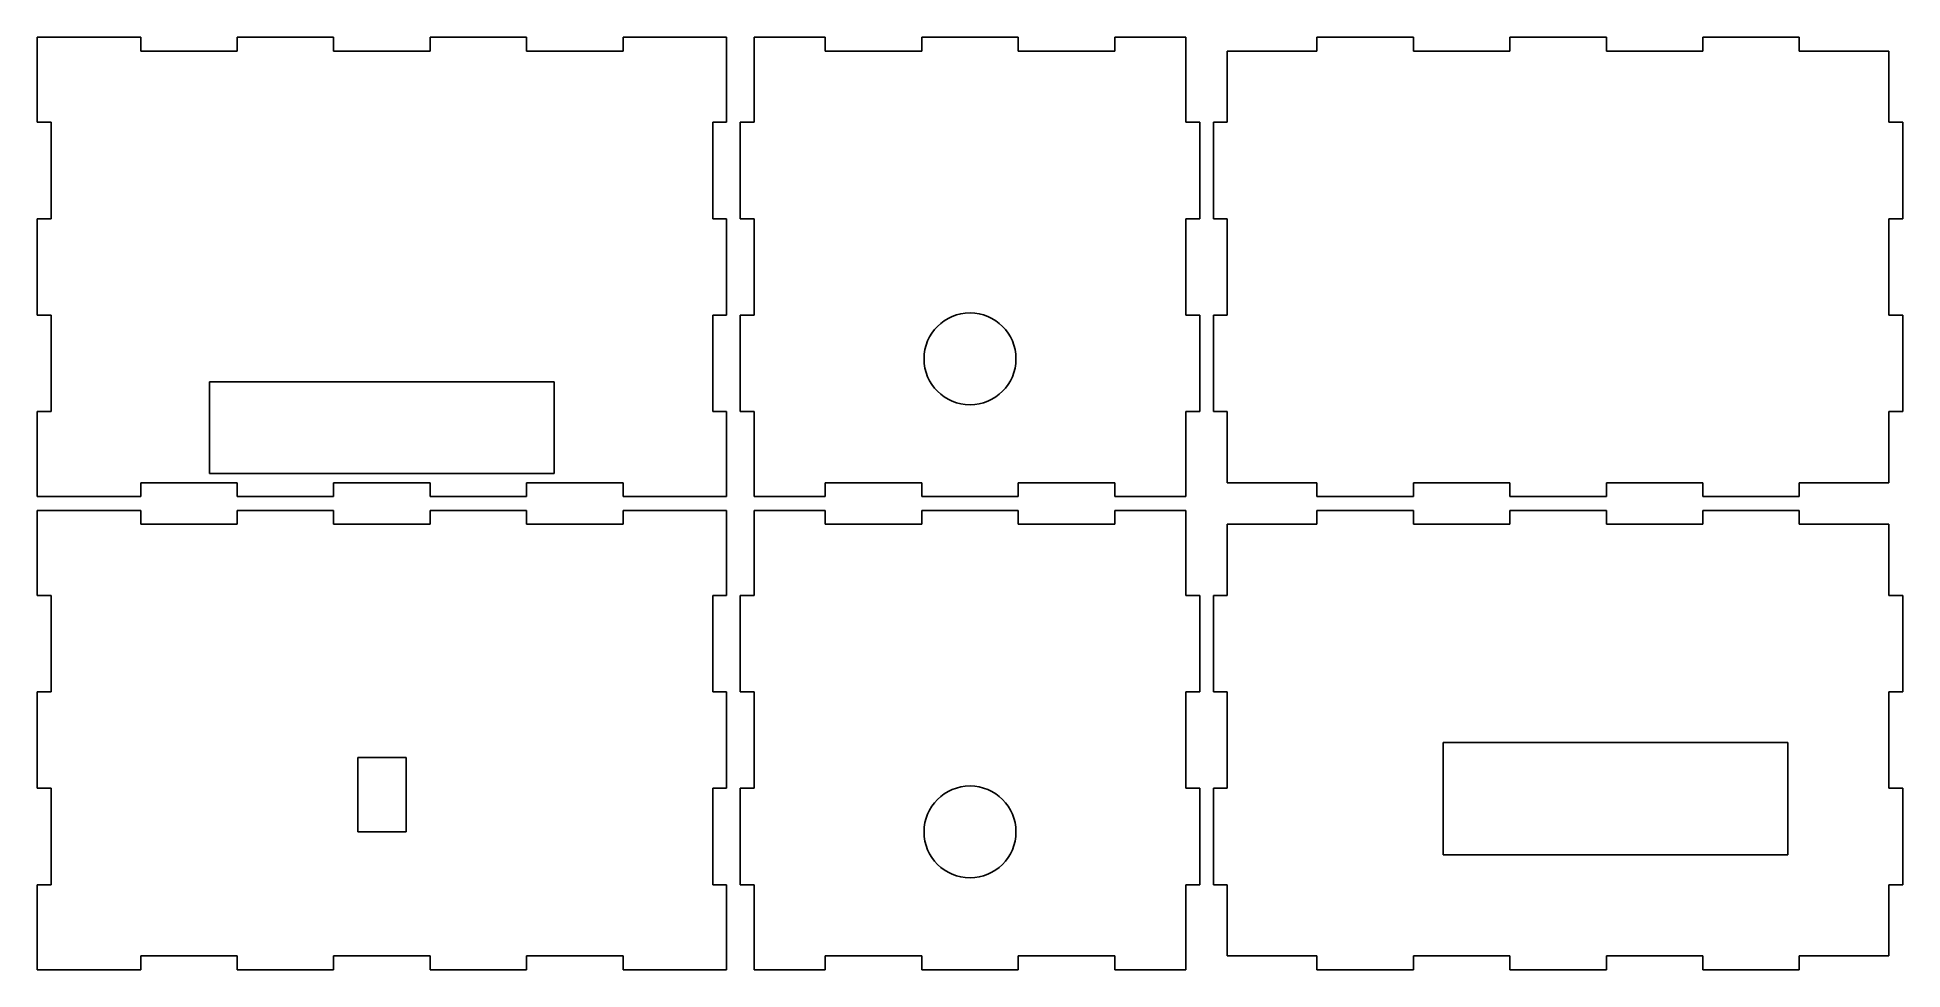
# Model space of a CAD drawing. Header units: millimetres. Extents: x 0 to 406, y 3 to 206.
import ezdxf

# ---------------------------------------------------------------- set-up
doc = ezdxf.new("R2010")
doc.units = ezdxf.units.MM
doc.header["$MEASUREMENT"] = 0
for name, color, linetype in [('middle box v1_back_outsideCutPath', 7, 'Continuous'), ('middle box v1_bottom_outsideCutPath', 7, 'Continuous'), ('middle box v1_front_outsideCutPath', 7, 'Continuous'), ('middle box v1_left_outsideCutPath', 7, 'Continuous'), ('middle box v1_right_outsideCutPath', 7, 'Continuous'), ('middle box v1_top_outsideCutPath', 7, 'Continuous')]:
    doc.layers.add(name, color=color, linetype=linetype)

msp = doc.modelspace()

# ---------------------------------------------------------------- linework, layer by layer
at = {"layer": 'middle box v1_back_outsideCutPath'}
for p, q in [((22.5, 206), (0, 206)), ((0, 206), (0, 187.5)), ((22.5, 203), (22.5, 206)), ((43.5, 203), (22.5, 203)), ((64.5, 206), (43.5, 206)), ((43.5, 206), (43.5, 203)), ((64.5, 203), (64.5, 206)), ((85.5, 203), (64.5, 203)), ((85.5, 206), (85.5, 203)), ((106.5, 206), (85.5, 206)), ((106.5, 203), (106.5, 206)), ((127.5, 203), (106.5, 203)), ((150, 206), (127.5, 206)), ((127.5, 206), (127.5, 203)), ((150, 187.5), (150, 206)), ((0, 187.5), (3, 187.5)), ((3, 187.5), (3, 166.5)), ((147, 187.5), (150, 187.5)), ((147, 166.5), (147, 187.5)), ((3, 166.5), (0, 166.5)), ((0, 166.5), (0, 145.5)), ((150, 166.5), (147, 166.5)), ((150, 145.5), (150, 166.5)), ((0, 145.5), (3, 145.5)), ((3, 145.5), (3, 124.5)), ((147, 145.5), (150, 145.5)), ((147, 124.5), (147, 145.5)), ((37.5, 131.01), (112.5, 131.01)), ((37.5, 111.01), (37.5, 131.01)), ((112.5, 131.01), (112.5, 111.01)), ((0, 124.5), (0, 106)), ((3, 124.5), (0, 124.5)), ((150, 124.5), (147, 124.5)), ((150, 106), (150, 124.5)), ((112.5, 111.01), (37.5, 111.01)), ((0, 106), (22.5, 106)), ((22.5, 109), (43.5, 109)), ((22.5, 106), (22.5, 109)), ((43.5, 109), (43.5, 106)), ((43.5, 106), (64.5, 106)), ((64.5, 106), (64.5, 109)), ((64.5, 109), (85.5, 109)), ((85.5, 109), (85.5, 106)), ((85.5, 106), (106.5, 106)), ((106.5, 106), (106.5, 109)), ((106.5, 109), (127.5, 109)), ((127.5, 109), (127.5, 106)), ((127.5, 106), (150, 106))]:
    msp.add_line(p, q, dxfattribs=at)
at = {"layer": 'middle box v1_bottom_outsideCutPath'}
for p, q in [((259, 203), (259, 187.5)), ((278.5, 203), (259, 203)), ((278.5, 206), (278.5, 203)), ((299.5, 206), (278.5, 206)), ((299.5, 203), (299.5, 206)), ((320.5, 203), (299.5, 203)), ((341.5, 206), (320.5, 206)), ((320.5, 206), (320.5, 203)), ((341.5, 203), (341.5, 206)), ((362.5, 203), (341.5, 203)), ((383.5, 206), (362.5, 206)), ((362.5, 206), (362.5, 203)), ((383.5, 203), (383.5, 206)), ((403, 203), (383.5, 203)), ((403, 187.5), (403, 203)), ((256, 187.5), (256, 166.5)), ((259, 187.5), (256, 187.5)), ((406, 187.5), (403, 187.5)), ((406, 166.5), (406, 187.5)), ((256, 166.5), (259, 166.5)), ((259, 166.5), (259, 145.5)), ((403, 145.5), (403, 166.5)), ((403, 166.5), (406, 166.5)), ((256, 145.5), (256, 124.5)), ((259, 145.5), (256, 145.5)), ((406, 145.5), (403, 145.5)), ((406, 124.5), (406, 145.5)), ((256, 124.5), (259, 124.5)), ((259, 124.5), (259, 109)), ((403, 124.5), (406, 124.5)), ((403, 109), (403, 124.5)), ((259, 109), (278.5, 109)), ((278.5, 109), (278.5, 106)), ((278.5, 106), (299.5, 106)), ((299.5, 109), (320.5, 109)), ((299.5, 106), (299.5, 109)), ((320.5, 109), (320.5, 106)), ((320.5, 106), (341.5, 106)), ((341.5, 106), (341.5, 109)), ((341.5, 109), (362.5, 109)), ((362.5, 109), (362.5, 106)), ((362.5, 106), (383.5, 106)), ((383.5, 106), (383.5, 109)), ((383.5, 109), (403, 109))]:
    msp.add_line(p, q, dxfattribs=at)
at = {"layer": 'middle box v1_front_outsideCutPath'}
for p, q in [((0, 103), (0, 84.5)), ((22.5, 103), (0, 103)), ((22.5, 100), (22.5, 103)), ((64.5, 103), (43.5, 103)), ((43.5, 103), (43.5, 100)), ((64.5, 100), (64.5, 103)), ((85.5, 103), (85.5, 100)), ((106.5, 103), (85.5, 103)), ((106.5, 100), (106.5, 103)), ((150, 103), (127.5, 103)), ((127.5, 103), (127.5, 100)), ((150, 84.5), (150, 103)), ((43.5, 100), (22.5, 100)), ((85.5, 100), (64.5, 100)), ((127.5, 100), (106.5, 100)), ((0, 84.5), (3, 84.5)), ((3, 84.5), (3, 63.5)), ((147, 84.5), (150, 84.5)), ((147, 63.5), (147, 84.5)), ((3, 63.5), (0, 63.5)), ((0, 63.5), (0, 42.5)), ((150, 63.5), (147, 63.5)), ((150, 42.5), (150, 63.5)), ((69.75, 33), (69.75, 49.2)), ((69.75, 49.2), (80.25, 49.2)), ((80.25, 49.2), (80.25, 33)), ((0, 42.5), (3, 42.5)), ((3, 42.5), (3, 21.5)), ((147, 42.5), (150, 42.5)), ((147, 21.5), (147, 42.5)), ((80.25, 33), (69.75, 33)), ((3, 21.5), (0, 21.5)), ((0, 21.5), (0, 3)), ((150, 21.5), (147, 21.5)), ((150, 3), (150, 21.5)), ((22.5, 6), (43.5, 6)), ((22.5, 3), (22.5, 6)), ((43.5, 6), (43.5, 3)), ((64.5, 6), (85.5, 6)), ((64.5, 3), (64.5, 6)), ((85.5, 6), (85.5, 3)), ((106.5, 6), (127.5, 6)), ((106.5, 3), (106.5, 6)), ((127.5, 6), (127.5, 3)), ((0, 3), (22.5, 3)), ((43.5, 3), (64.5, 3)), ((85.5, 3), (106.5, 3)), ((127.5, 3), (150, 3))]:
    msp.add_line(p, q, dxfattribs=at)
at = {"layer": 'middle box v1_left_outsideCutPath'}
for p, q in [((156, 103), (156, 84.5)), ((171.5, 103), (156, 103)), ((171.5, 100), (171.5, 103)), ((213.5, 103), (192.5, 103)), ((192.5, 103), (192.5, 100)), ((213.5, 100), (213.5, 103)), ((234.5, 103), (234.5, 100)), ((250, 103), (234.5, 103)), ((250, 84.5), (250, 103)), ((192.5, 100), (171.5, 100)), ((234.5, 100), (213.5, 100)), ((153, 84.5), (153, 63.5)), ((156, 84.5), (153, 84.5)), ((253, 84.5), (250, 84.5)), ((253, 63.5), (253, 84.5)), ((153, 63.5), (156, 63.5)), ((156, 63.5), (156, 42.5)), ((250, 63.5), (253, 63.5)), ((250, 42.5), (250, 63.5)), ((153, 42.5), (153, 21.5)), ((156, 42.5), (153, 42.5)), ((253, 42.5), (250, 42.5)), ((253, 21.5), (253, 42.5)), ((153, 21.5), (156, 21.5)), ((156, 21.5), (156, 3)), ((250, 3), (250, 21.5)), ((250, 21.5), (253, 21.5)), ((171.5, 3), (171.5, 6)), ((171.5, 6), (192.5, 6)), ((192.5, 6), (192.5, 3)), ((213.5, 3), (213.5, 6)), ((213.5, 6), (234.5, 6)), ((234.5, 6), (234.5, 3)), ((156, 3), (171.5, 3)), ((192.5, 3), (213.5, 3)), ((234.5, 3), (250, 3))]:
    msp.add_line(p, q, dxfattribs=at)
msp.add_circle((203, 33), 10, dxfattribs=at)
at = {"layer": 'middle box v1_right_outsideCutPath'}
for p, q in [((156, 206), (156, 187.5)), ((171.5, 206), (156, 206)), ((171.5, 203), (171.5, 206)), ((192.5, 203), (171.5, 203)), ((192.5, 206), (192.5, 203)), ((213.5, 206), (192.5, 206)), ((213.5, 203), (213.5, 206)), ((234.5, 203), (213.5, 203)), ((250, 206), (234.5, 206)), ((234.5, 206), (234.5, 203)), ((250, 187.5), (250, 206)), ((156, 187.5), (153, 187.5)), ((153, 187.5), (153, 166.5)), ((253, 187.5), (250, 187.5)), ((253, 166.5), (253, 187.5)), ((153, 166.5), (156, 166.5)), ((156, 166.5), (156, 145.5)), ((250, 166.5), (253, 166.5)), ((250, 145.5), (250, 166.5)), ((153, 145.5), (153, 124.5)), ((156, 145.5), (153, 145.5)), ((253, 145.5), (250, 145.5)), ((253, 124.5), (253, 145.5)), ((153, 124.5), (156, 124.5)), ((156, 124.5), (156, 106)), ((250, 124.5), (253, 124.5)), ((250, 106), (250, 124.5)), ((156, 106), (171.5, 106)), ((171.5, 106), (171.5, 109)), ((171.5, 109), (192.5, 109)), ((192.5, 109), (192.5, 106)), ((192.5, 106), (213.5, 106)), ((213.5, 106), (213.5, 109)), ((213.5, 109), (234.5, 109)), ((234.5, 109), (234.5, 106)), ((234.5, 106), (250, 106))]:
    msp.add_line(p, q, dxfattribs=at)
msp.add_circle((203, 136), 10, dxfattribs=at)
at = {"layer": 'middle box v1_top_outsideCutPath'}
for p, q in [((299.5, 103), (278.5, 103)), ((278.5, 103), (278.5, 100)), ((299.5, 100), (299.5, 103)), ((341.5, 103), (320.5, 103)), ((320.5, 103), (320.5, 100)), ((341.5, 100), (341.5, 103)), ((383.5, 103), (362.5, 103)), ((362.5, 103), (362.5, 100)), ((383.5, 100), (383.5, 103)), ((278.5, 100), (259, 100)), ((259, 100), (259, 84.5)), ((320.5, 100), (299.5, 100)), ((362.5, 100), (341.5, 100)), ((403, 100), (383.5, 100)), ((403, 84.5), (403, 100)), ((259, 84.5), (256, 84.5)), ((256, 84.5), (256, 63.5)), ((406, 84.5), (403, 84.5)), ((406, 63.5), (406, 84.5)), ((256, 63.5), (259, 63.5)), ((259, 63.5), (259, 42.5)), ((403, 63.5), (406, 63.5)), ((403, 42.5), (403, 63.5)), ((306, 52.5), (381, 52.5)), ((306, 28), (306, 52.5)), ((381, 52.5), (381, 28)), ((256, 42.5), (256, 21.5)), ((259, 42.5), (256, 42.5)), ((406, 42.5), (403, 42.5)), ((406, 21.5), (406, 42.5)), ((381, 28), (306, 28)), ((256, 21.5), (259, 21.5)), ((259, 21.5), (259, 6)), ((403, 21.5), (406, 21.5)), ((403, 6), (403, 21.5)), ((259, 6), (278.5, 6)), ((278.5, 6), (278.5, 3)), ((299.5, 3), (299.5, 6)), ((299.5, 6), (320.5, 6)), ((320.5, 6), (320.5, 3)), ((341.5, 3), (341.5, 6)), ((341.5, 6), (362.5, 6)), ((362.5, 6), (362.5, 3)), ((383.5, 6), (403, 6)), ((383.5, 3), (383.5, 6)), ((278.5, 3), (299.5, 3)), ((320.5, 3), (341.5, 3)), ((362.5, 3), (383.5, 3))]:
    msp.add_line(p, q, dxfattribs=at)

doc.saveas('drawing.dxf')
